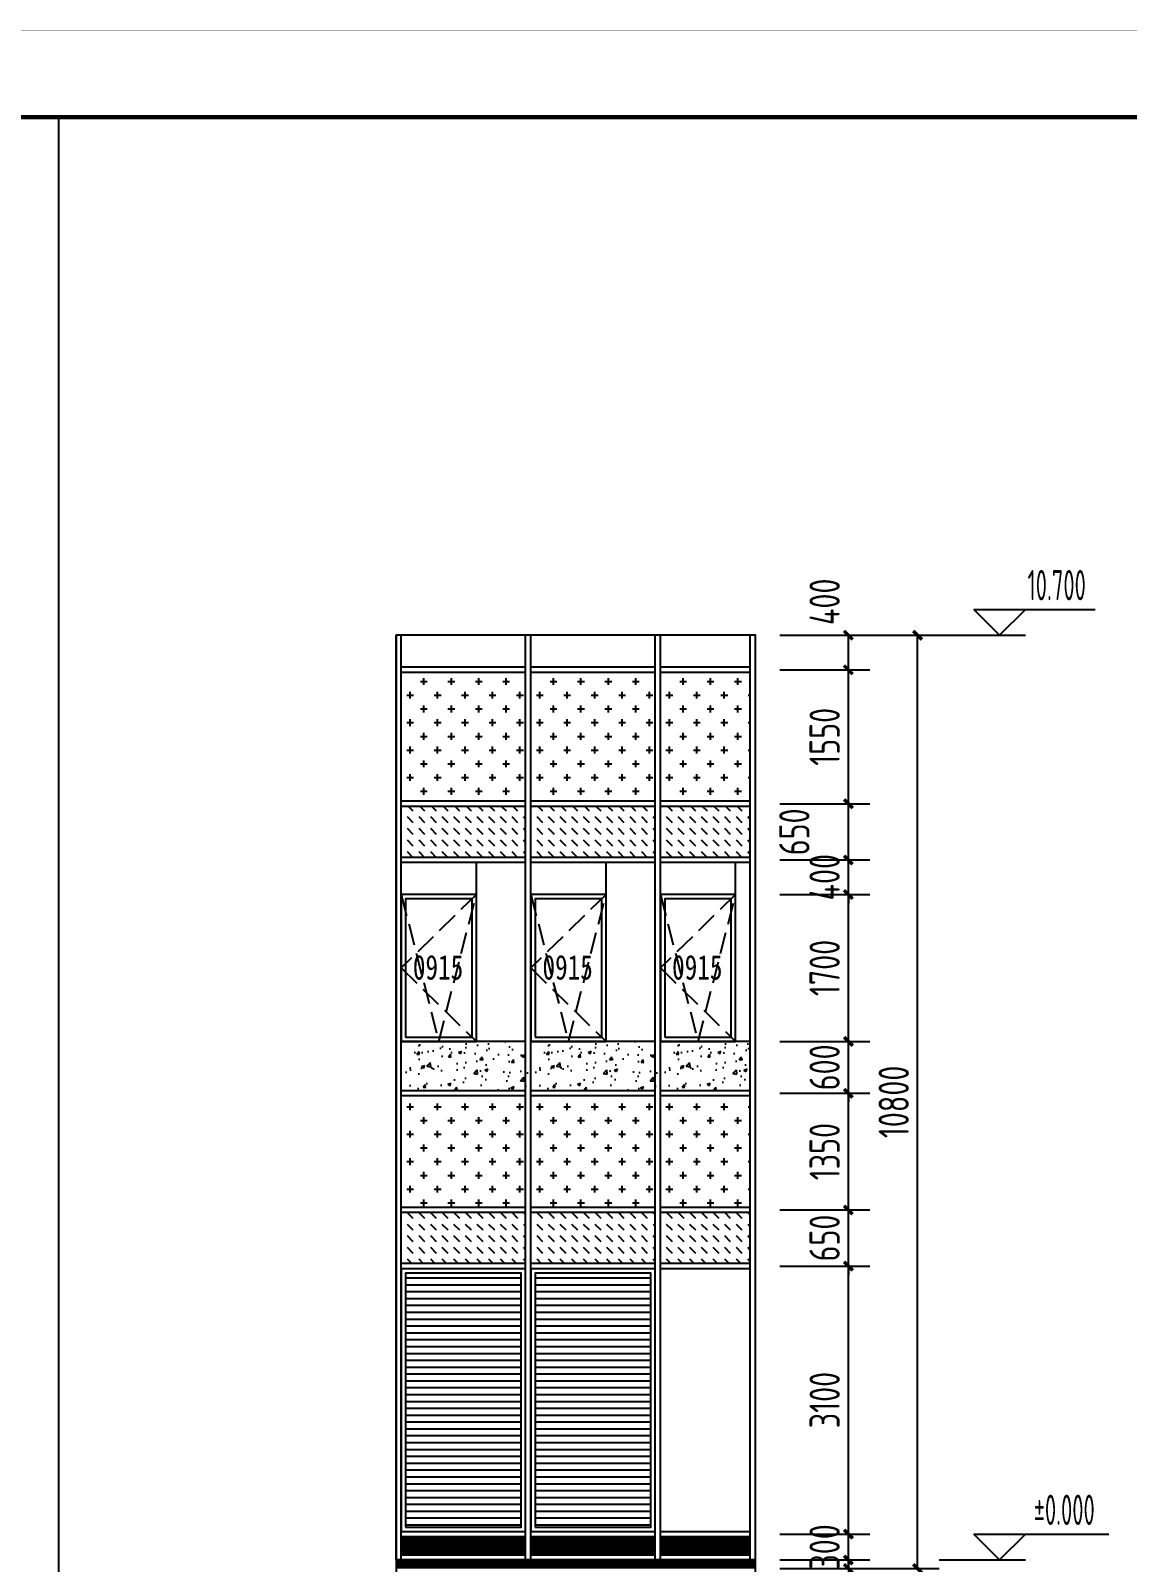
# Model space of a CAD drawing. Extents: x -280168 to 205214, y -148835 to -64913.
# Drawn here: x -217887 to -205194, y -107154 to -89430 of the extents above; entities that cross this region are included whole.
import ezdxf

# ---------------------------------------------------------------- set-up
doc = ezdxf.new("R2010")
doc.units = 0
doc.header["$LTSCALE"] = 1000
doc.header["$MEASUREMENT"] = 0
doc.linetypes.add('DASH', pattern=[0.35, 0.25, -0.1])
for name, color, linetype in [('01-标注_尺寸', 124, 'Continuous'), ('01-标注_标高', 200, 'Continuous'), ('02-TEXT_标注', 130, 'Continuous'), ('05-填充_156', 156, 'Continuous'), ('05-填充_18', 18, 'Continuous'), ('05-填充_天正', 14, 'Continuous'), ('A-0-图名图例', 2, 'Continuous'), ('A-C_玻璃幕墙', 140, 'Continuous'), ('A-C_窗', 140, 'Continuous'), ('E-立面轮廓', 241, 'Continuous')]:
    doc.layers.add(name, color=color, linetype=linetype)
doc.layers.add('04-不打印_辅助线', color=165, linetype='Continuous', plot=False)
doc.styles.add('_TCH_DIM', font='ros1.shx', dxfattribs={"width": 0.75, "bigfont": 'jd.shx'})
doc.styles.add('_TCH_DIM_T3', font='ros1.shx', dxfattribs={"width": 0.85, "bigfont": 'jd.shx'})
doc.styles.get("Standard").update_dxf_attribs({"font": 'STXIHEI_0.TTF', "width": 0.75})
doc.dimstyles.new('_TCH_ARCH&&100', dxfattribs={"dimtxt": 350, "dimasz": 100, "dimexe": 250, "dimexo": 300, "dimgap": 100, "dimtad": 1, "dimdec": 0, "dimzin": 0, "dimdsep": 46, "dimtxsty": '_TCH_DIM_T3', "dimblk": 'ARCHTICK', "dimcen": 0.09, "dimclrt": 7, "dimazin": 2, "dimtfac": 1, "dimtdec": 0, "dimtix": 1, "dimtmove": 2, "dimatfit": 3, "dimfxl": 0, "dimtolj": 1, "dimtzin": 0, "dimarcsym": 0})
pattern_1 = [(0, (-5412.7, 190058.76), (158.75, 158.75), [79.375, -238.125]), (90, (-5373, 190019.08), (-158.75, 158.75), [79.375, -238.125])]
pattern_2 = [(315, (-5412.69, 195668.76), (134.703842, -3e-14), [95.25, -95.25])]
pattern_3 = [(0, (-3912.7, 190058.76), (158.75, 158.75), [79.375, -238.125]), (90, (-3873, 190019.08), (-158.75, 158.75), [79.375, -238.125])]
pattern_4 = [(315, (-3912.69, 195668.76), (134.703842, -3e-14), [95.25, -95.25])]
pattern_5 = [(0, (-2412.7, 190058.76), (158.75, 158.75), [79.375, -238.125]), (90, (-2373, 190019.08), (-158.75, 158.75), [79.375, -238.125])]
pattern_6 = [(315, (-2412.69, 195668.76), (134.703842, -3e-14), [95.25, -95.25])]

# ---------------------------------------------------------------- blocks, each defined once
blk = doc.blocks.new('图框-A1')
for points, const_width in [([(0, 0), (841, 0), (841, 594), (0, 594)], 0.05), ([(766, 584), (25, 584), (25, 10), (766, 10)], 0.5)]:
    blk.add_lwpolyline(points, close=True, dxfattribs=dict(const_width=const_width))
blk = doc.blocks.new('A$C145657A9')
for points in [[(15, -2075), (885, -2075), (885, -375), (15, -375)], [(65, -2025), (835, -2025), (835, -425), (65, -425)]]:
    blk.add_lwpolyline(points, close=True)
at = {"linetype": 'DASH'}
for points in [[(15, -375), (450, -2075), (885, -375)], [(885, -375), (15, -1225), (885, -2075)]]:
    blk.add_lwpolyline(points, dxfattribs=at)
at = {"layer": '04-不打印_辅助线', "width": 0.75}
blk.add_text('0915', height=285.4, dxfattribs=at).set_placement((150, -1359))
blk = doc.blocks.new('*U665')
h = blk.add_hatch()
h.set_pattern_fill('ANSI31', color=256, scale=50, angle=315)
h.set_pattern_definition([(0, (-50730, 328572.65), (2e-14, 79.375), [])])
h.paths.add_polyline_path([(50, 100), (1390, 100), (1390, 3040), (50, 3040)])
for points in [[(0, 50), (1440, 50), (1440, 3090), (0, 3090)], [(50, 100), (1390, 100), (1390, 3040), (50, 3040)]]:
    blk.add_lwpolyline(points, close=True)
blk = doc.blocks.new('_ArchTick')
at = {"color": 0, "linetype": 'ByBlock', "const_width": 0.4}
blk.add_lwpolyline([(-0.5, -0.5), (0.5, 0.5)], dxfattribs=at)
blk = doc.blocks.new('*D1255')
at = {"layer": '01-标注_尺寸', "color": 0, "lineweight": -2, "transparency": 16777216}
for p, q in [((-209145, -96426), (-207373, -96426)), ((-207623, -107226), (-207623, -96426)), ((-209145, -107226), (-207373, -107226))]:
    blk.add_line(p, q, dxfattribs=at)
at = {"layer": 'Defpoints', "color": 0, "transparency": 16777216}
for p in [(-209445, -96426), (-207623, -96426), (-209445, -107226)]:
    blk.add_point(p, dxfattribs=at)
at = {"layer": '01-标注_尺寸', "color": 0, "lineweight": -2, "transparency": 16777216, "xscale": 100, "yscale": 100, "zscale": 100}
for p, rotation in [((-207623, -96426), 90), ((-207623, -107226), 270)]:
    blk.add_blockref('_ArchTick', p, dxfattribs=dict(at, rotation=rotation))
at = {"layer": '01-标注_尺寸', "color": 7, "transparency": 16777216, "insert": (-207898, -101826), "char_height": 350, "attachment_point": 5, "rotation": 90, "style": '_TCH_DIM_T3'}
blk.add_mtext('\\A1;10800', dxfattribs=at)
blk = doc.blocks.new('*D1256')
at = {"layer": '01-标注_尺寸', "color": 0, "lineweight": -2, "transparency": 16777216}
for p, q in [((-208423, -107126), (-208423, -107026)), ((-209216, -107126), (-208173, -107126)), ((-209216, -107226), (-208173, -107226)), ((-208423, -107226), (-208423, -107126)), ((-208423, -107226), (-208423, -107326))]:
    blk.add_line(p, q, dxfattribs=at)
at = {"layer": 'Defpoints', "color": 0, "transparency": 16777216}
for p in [(-209516, -107126), (-209516, -107226), (-208423, -107126)]:
    blk.add_point(p, dxfattribs=at)
at = {"layer": '01-标注_尺寸', "color": 0, "lineweight": -2, "transparency": 16777216, "xscale": 100, "yscale": 100, "zscale": 100}
for p, rotation in [((-208423, -107126), 270), ((-208423, -107226), 90)]:
    blk.add_blockref('_ArchTick', p, dxfattribs=dict(at, rotation=rotation))
at = {"layer": '01-标注_尺寸', "color": 7, "transparency": 16777216, "insert": (-208698, -107592), "char_height": 350, "attachment_point": 5, "rotation": 90, "style": '_TCH_DIM_T3'}
blk.add_mtext('\\A1;100', dxfattribs=at)
blk = doc.blocks.new('*D1257')
at = {"layer": '01-标注_尺寸', "color": 0, "lineweight": -2, "transparency": 16777216}
for p, q in [((-209216, -106826), (-208173, -106826)), ((-208423, -106826), (-208423, -106726)), ((-208423, -107126), (-208423, -106826)), ((-209216, -107126), (-208173, -107126)), ((-208423, -107126), (-208423, -107226))]:
    blk.add_line(p, q, dxfattribs=at)
at = {"layer": 'Defpoints', "color": 0, "transparency": 16777216}
for p in [(-209516, -106826), (-208423, -106826), (-209516, -107126)]:
    blk.add_point(p, dxfattribs=at)
at = {"layer": '01-标注_尺寸', "color": 0, "lineweight": -2, "transparency": 16777216, "xscale": 100, "yscale": 100, "zscale": 100}
for p, rotation in [((-208423, -106826), 270), ((-208423, -107126), 90)]:
    blk.add_blockref('_ArchTick', p, dxfattribs=dict(at, rotation=rotation))
at = {"layer": '01-标注_尺寸', "color": 7, "transparency": 16777216, "insert": (-208698, -106976), "char_height": 350, "attachment_point": 5, "rotation": 90, "style": '_TCH_DIM_T3'}
blk.add_mtext('\\A1;300', dxfattribs=at)
blk = doc.blocks.new('*D1258')
at = {"layer": '01-标注_尺寸', "color": 0, "lineweight": -2, "transparency": 16777216}
for p, q in [((-209216, -103726), (-208173, -103726)), ((-208423, -106826), (-208423, -103726)), ((-209216, -106826), (-208173, -106826))]:
    blk.add_line(p, q, dxfattribs=at)
at = {"layer": 'Defpoints', "color": 0, "transparency": 16777216}
for p in [(-209516, -103726), (-208423, -103726), (-209516, -106826)]:
    blk.add_point(p, dxfattribs=at)
at = {"layer": '01-标注_尺寸', "color": 0, "lineweight": -2, "transparency": 16777216, "xscale": 100, "yscale": 100, "zscale": 100}
for p, rotation in [((-208423, -103726), 90), ((-208423, -106826), 270)]:
    blk.add_blockref('_ArchTick', p, dxfattribs=dict(at, rotation=rotation))
at = {"layer": '01-标注_尺寸', "color": 7, "transparency": 16777216, "insert": (-208698, -105276), "char_height": 350, "attachment_point": 5, "rotation": 90, "style": '_TCH_DIM_T3'}
blk.add_mtext('\\A1;3100', dxfattribs=at)
blk = doc.blocks.new('*D1259')
at = {"layer": '01-标注_尺寸', "color": 0, "lineweight": -2, "transparency": 16777216}
for p, q in [((-208423, -103076), (-208423, -102976)), ((-209216, -103076), (-208173, -103076)), ((-208423, -103726), (-208423, -103076)), ((-209216, -103726), (-208173, -103726)), ((-208423, -103726), (-208423, -103826))]:
    blk.add_line(p, q, dxfattribs=at)
at = {"layer": 'Defpoints', "color": 0, "transparency": 16777216}
for p in [(-209516, -103076), (-208423, -103076), (-209516, -103726)]:
    blk.add_point(p, dxfattribs=at)
at = {"layer": '01-标注_尺寸', "color": 0, "lineweight": -2, "transparency": 16777216, "xscale": 100, "yscale": 100, "zscale": 100}
for p, rotation in [((-208423, -103076), 270), ((-208423, -103726), 90)]:
    blk.add_blockref('_ArchTick', p, dxfattribs=dict(at, rotation=rotation))
at = {"layer": '01-标注_尺寸', "color": 7, "transparency": 16777216, "insert": (-208698, -103401), "char_height": 350, "attachment_point": 5, "rotation": 90, "style": '_TCH_DIM_T3'}
blk.add_mtext('\\A1;650', dxfattribs=at)
blk = doc.blocks.new('*D1260')
at = {"layer": '01-标注_尺寸', "color": 0, "lineweight": -2, "transparency": 16777216}
for p, q in [((-209216, -101726), (-208173, -101726)), ((-208423, -103076), (-208423, -101726)), ((-209216, -103076), (-208173, -103076))]:
    blk.add_line(p, q, dxfattribs=at)
at = {"layer": 'Defpoints', "color": 0, "transparency": 16777216}
for p in [(-209516, -101726), (-208423, -101726), (-209516, -103076)]:
    blk.add_point(p, dxfattribs=at)
at = {"layer": '01-标注_尺寸', "color": 0, "lineweight": -2, "transparency": 16777216, "xscale": 100, "yscale": 100, "zscale": 100}
for p, rotation in [((-208423, -101726), 90), ((-208423, -103076), 270)]:
    blk.add_blockref('_ArchTick', p, dxfattribs=dict(at, rotation=rotation))
at = {"layer": '01-标注_尺寸', "color": 7, "transparency": 16777216, "insert": (-208698, -102401), "char_height": 350, "attachment_point": 5, "rotation": 90, "style": '_TCH_DIM_T3'}
blk.add_mtext('\\A1;1350', dxfattribs=at)
blk = doc.blocks.new('*D1261')
at = {"layer": '01-标注_尺寸', "color": 0, "lineweight": -2, "transparency": 16777216}
for p, q in [((-208423, -101126), (-208423, -101026)), ((-209216, -101126), (-208173, -101126)), ((-208423, -101726), (-208423, -101126)), ((-209216, -101726), (-208173, -101726)), ((-208423, -101726), (-208423, -101826))]:
    blk.add_line(p, q, dxfattribs=at)
at = {"layer": 'Defpoints', "color": 0, "transparency": 16777216}
for p in [(-209516, -101126), (-208423, -101126), (-209516, -101726)]:
    blk.add_point(p, dxfattribs=at)
at = {"layer": '01-标注_尺寸', "color": 0, "lineweight": -2, "transparency": 16777216, "xscale": 100, "yscale": 100, "zscale": 100}
for p, rotation in [((-208423, -101126), 270), ((-208423, -101726), 90)]:
    blk.add_blockref('_ArchTick', p, dxfattribs=dict(at, rotation=rotation))
at = {"layer": '01-标注_尺寸', "color": 7, "transparency": 16777216, "insert": (-208698, -101426), "char_height": 350, "attachment_point": 5, "rotation": 90, "style": '_TCH_DIM_T3'}
blk.add_mtext('\\A1;600', dxfattribs=at)
blk = doc.blocks.new('*D1262')
at = {"layer": '01-标注_尺寸', "color": 0, "lineweight": -2, "transparency": 16777216}
for p, q in [((-209216, -99426), (-208173, -99426)), ((-208423, -101126), (-208423, -99426)), ((-209216, -101126), (-208173, -101126))]:
    blk.add_line(p, q, dxfattribs=at)
at = {"layer": 'Defpoints', "color": 0, "transparency": 16777216}
for p in [(-209516, -99426), (-208423, -99426), (-209516, -101126)]:
    blk.add_point(p, dxfattribs=at)
at = {"layer": '01-标注_尺寸', "color": 0, "lineweight": -2, "transparency": 16777216, "xscale": 100, "yscale": 100, "zscale": 100}
for p, rotation in [((-208423, -99426), 90), ((-208423, -101126), 270)]:
    blk.add_blockref('_ArchTick', p, dxfattribs=dict(at, rotation=rotation))
at = {"layer": '01-标注_尺寸', "color": 7, "transparency": 16777216, "insert": (-208698, -100276), "char_height": 350, "attachment_point": 5, "rotation": 90, "style": '_TCH_DIM_T3'}
blk.add_mtext('\\A1;1700', dxfattribs=at)
blk = doc.blocks.new('*D1263')
at = {"layer": '01-标注_尺寸', "color": 0, "lineweight": -2, "transparency": 16777216}
for p, q in [((-209216, -99026), (-208173, -99026)), ((-208423, -99026), (-208423, -98926)), ((-208423, -99426), (-208423, -99026)), ((-209216, -99426), (-208173, -99426)), ((-208423, -99426), (-208423, -99526))]:
    blk.add_line(p, q, dxfattribs=at)
at = {"layer": 'Defpoints', "color": 0, "transparency": 16777216}
for p in [(-209516, -99026), (-208423, -99026), (-209516, -99426)]:
    blk.add_point(p, dxfattribs=at)
at = {"layer": '01-标注_尺寸', "color": 0, "lineweight": -2, "transparency": 16777216, "xscale": 100, "yscale": 100, "zscale": 100}
for p, rotation in [((-208423, -99026), 270), ((-208423, -99426), 90)]:
    blk.add_blockref('_ArchTick', p, dxfattribs=dict(at, rotation=rotation))
at = {"layer": '01-标注_尺寸', "color": 7, "transparency": 16777216, "insert": (-208698, -99226), "char_height": 350, "attachment_point": 5, "rotation": 90, "style": '_TCH_DIM_T3'}
blk.add_mtext('\\A1;400', dxfattribs=at)
blk = doc.blocks.new('*D1264')
at = {"layer": '01-标注_尺寸', "color": 0, "lineweight": -2, "transparency": 16777216}
for p, q in [((-209216, -98376), (-208173, -98376)), ((-208423, -99026), (-208423, -98376)), ((-209216, -99026), (-208173, -99026))]:
    blk.add_line(p, q, dxfattribs=at)
at = {"layer": 'Defpoints', "color": 0, "transparency": 16777216}
for p in [(-209516, -98376), (-208423, -98376), (-209516, -99026)]:
    blk.add_point(p, dxfattribs=at)
at = {"layer": '01-标注_尺寸', "color": 0, "lineweight": -2, "transparency": 16777216, "xscale": 100, "yscale": 100, "zscale": 100}
for p, rotation in [((-208423, -98376), 90), ((-208423, -99026), 270)]:
    blk.add_blockref('_ArchTick', p, dxfattribs=dict(at, rotation=rotation))
at = {"layer": '01-标注_尺寸', "color": 7, "transparency": 16777216, "insert": (-209048, -98701), "char_height": 350, "attachment_point": 5, "rotation": 90, "style": '_TCH_DIM_T3'}
blk.add_mtext('\\A1;650', dxfattribs=at)
blk = doc.blocks.new('*D1265')
at = {"layer": '01-标注_尺寸', "color": 0, "lineweight": -2, "transparency": 16777216}
for p, q in [((-209216, -96826), (-208173, -96826)), ((-208423, -98376), (-208423, -96826)), ((-209216, -98376), (-208173, -98376))]:
    blk.add_line(p, q, dxfattribs=at)
at = {"layer": 'Defpoints', "color": 0, "transparency": 16777216}
for p in [(-209516, -96826), (-208423, -96826), (-209516, -98376)]:
    blk.add_point(p, dxfattribs=at)
at = {"layer": '01-标注_尺寸', "color": 0, "lineweight": -2, "transparency": 16777216, "xscale": 100, "yscale": 100, "zscale": 100}
for p, rotation in [((-208423, -96826), 90), ((-208423, -98376), 270)]:
    blk.add_blockref('_ArchTick', p, dxfattribs=dict(at, rotation=rotation))
at = {"layer": '01-标注_尺寸', "color": 7, "transparency": 16777216, "insert": (-208698, -97601), "char_height": 350, "attachment_point": 5, "rotation": 90, "style": '_TCH_DIM_T3'}
blk.add_mtext('\\A1;1550', dxfattribs=at)
blk = doc.blocks.new('*D1266')
at = {"layer": '01-标注_尺寸', "color": 0, "lineweight": -2, "transparency": 16777216}
for p, q in [((-209216, -96426), (-208173, -96426)), ((-208423, -96826), (-208423, -96426)), ((-209216, -96826), (-208173, -96826))]:
    blk.add_line(p, q, dxfattribs=at)
at = {"layer": 'Defpoints', "color": 0, "transparency": 16777216}
for p in [(-209516, -96426), (-208423, -96426), (-209516, -96826)]:
    blk.add_point(p, dxfattribs=at)
at = {"layer": '01-标注_尺寸', "color": 0, "lineweight": -2, "transparency": 16777216, "xscale": 100, "yscale": 100, "zscale": 100}
for p, rotation in [((-208423, -96426), 90), ((-208423, -96826), 270)]:
    blk.add_blockref('_ArchTick', p, dxfattribs=dict(at, rotation=rotation))
at = {"layer": '01-标注_尺寸', "color": 7, "transparency": 16777216, "insert": (-208698, -96039), "char_height": 350, "attachment_point": 5, "rotation": 90, "style": '_TCH_DIM_T3'}
blk.add_mtext('\\A1;400', dxfattribs=at)

msp = doc.modelspace()

# ---------------------------------------------------------------- hatches: boundary and pattern name
at = {"layer": '05-填充_156'}
h = msp.add_hatch(dxfattribs=at)
h.set_pattern_fill('CROSS', color=136, scale=100)
h.set_pattern_definition(pattern_1)
h.paths.add_polyline_path([(-212157.8, -96856.2), (-213555.8, -96856.2), (-213555.8, -98346.2), (-212157.8, -98346.2)])
h = msp.add_hatch(dxfattribs=at)
h.set_pattern_fill('CROSS', color=136, scale=100)
h.set_pattern_definition(pattern_3)
h.paths.add_polyline_path([(-210657.8, -96856.2), (-212055.8, -96856.2), (-212055.8, -98346.2), (-210657.8, -98346.2)])
h = msp.add_hatch(dxfattribs=at)
h.set_pattern_fill('CROSS', color=136, scale=100)
h.set_pattern_definition(pattern_5)
h.paths.add_polyline_path([(-209557.8, -98346.2), (-209557.8, -96856.2), (-210555.8, -96856.2), (-210555.8, -98346.2)])
h = msp.add_hatch(dxfattribs=at)
h.set_pattern_fill('DASH', color=256, scale=100, angle=315)
h.set_pattern_definition(pattern_2)
h.paths.add_polyline_path([(-212157.8, -98996.2), (-212157.8, -98406.2), (-213555.8, -98406.2), (-213555.8, -98996.2)])
h = msp.add_hatch(dxfattribs=at)
h.set_pattern_fill('DASH', color=256, scale=100, angle=315)
h.set_pattern_definition(pattern_4)
h.paths.add_polyline_path([(-210657.8, -98996.2), (-210657.8, -98406.2), (-212055.8, -98406.2), (-212055.8, -98996.2)])
h = msp.add_hatch(dxfattribs=at)
h.set_pattern_fill('DASH', color=256, scale=100, angle=315)
h.set_pattern_definition(pattern_6)
h.paths.add_polyline_path([(-209557.8, -98996.2), (-209557.8, -98406.2), (-210555.8, -98406.2), (-210555.8, -98996.2)])
h = msp.add_hatch(dxfattribs=at)
h.set_pattern_fill('CROSS', color=136, scale=100)
h.set_pattern_definition(pattern_1)
h.paths.add_polyline_path([(-212157.8, -103046.2), (-212157.8, -101756.2), (-213555.8, -101756.2), (-213555.8, -103046.2)])
h = msp.add_hatch(dxfattribs=at)
h.set_pattern_fill('CROSS', color=136, scale=100)
h.set_pattern_definition(pattern_3)
h.paths.add_polyline_path([(-210657.8, -103046.2), (-210657.8, -101756.2), (-212055.8, -101756.2), (-212055.8, -103046.2)])
h = msp.add_hatch(dxfattribs=at)
h.set_pattern_fill('CROSS', color=136, scale=100)
h.set_pattern_definition(pattern_5)
h.paths.add_polyline_path([(-209557.8, -103046.2), (-209557.8, -101756.2), (-210555.8, -101756.2), (-210555.8, -103046.2)])
h = msp.add_hatch(dxfattribs=at)
h.set_pattern_fill('DASH', color=256, scale=100, angle=315)
h.set_pattern_definition(pattern_2)
h.paths.add_polyline_path([(-212157.8, -103696.2), (-212157.8, -103106.2), (-213555.8, -103106.2), (-213555.8, -103696.2)])
h = msp.add_hatch(dxfattribs=at)
h.set_pattern_fill('DASH', color=256, scale=100, angle=315)
h.set_pattern_definition(pattern_4)
h.paths.add_polyline_path([(-210657.8, -103696.2), (-210657.8, -103106.2), (-212055.8, -103106.2), (-212055.8, -103696.2)])
h = msp.add_hatch(dxfattribs=at)
h.set_pattern_fill('DASH', color=256, scale=100, angle=315)
h.set_pattern_definition(pattern_6)
h.paths.add_polyline_path([(-209557.8, -103696.2), (-209557.8, -103106.2), (-210555.8, -103106.2), (-210555.8, -103696.2)])
at = {"layer": '05-填充_天正'}
h = msp.add_hatch(dxfattribs=at)
h.set_pattern_fill('AR-CONC', color=256, scale=200)
h.set_pattern_definition([(50, (-5412.7, 193693.76), (364.36934, -31.87817), [38.1, -419.1]), (355, (-5412.7, 193693.76), (-70.48565, 382.1133), [30.48, -335.28]), (100.451, (-5382.33, 193691.1), (293.885, 350.23338), [32.38, -356.18]), (46.1842, (-5412.7, 193795.36), (542.1581, -84.08466), [57.15, -628.65]), (96.6356, (-5367.5, 193788.36), (474.8085, 494.8511), [48.57, -534.27]), (351.184, (-5412.7, 193795.36), (474.8092, 494.8502), [45.72, -502.92]), (21, (-5361.9, 193769.96), (303.22976, -204.53104), [38.1, -419.1]), (326, (-5361.9, 193769.96), (123.60406, 368.37593), [30.48, -335.28]), (71.4514, (-5336.62, 193752.92), (426.83298, 163.8457), [32.38, -356.18]), (37.5, (-5412.69, 193693.76), (6.177207, 169.11008), [0, -331.216, 0, -340.36, 0, -336.55]), (7.5, (-5412.7, 193693.76), (133.639325, 200.36115), [0, -194.056, 0, -323.596, 0, -128.27]), (327.5, (-5525.98, 193693.76), (271.18119, -11.45749), [0, -127, 0, -396.24, 0, -525.78]), (317.5, (-5576.78, 193693.76), (296.25836, 50.85298), [0, -165.1, 0, -263.144, 0, -373.38])])
h.paths.add_polyline_path([(-212127.8, -101696.2), (-212127.8, -101126.2), (-213555.8, -101126.2), (-213555.8, -101696.2)])
h = msp.add_hatch(dxfattribs=at)
h.set_pattern_fill('AR-CONC', color=256, scale=200)
h.set_pattern_definition([(50, (-3912.7, 193693.76), (364.36934, -31.87817), [38.1, -419.1]), (355, (-3912.7, 193693.76), (-70.48565, 382.1133), [30.48, -335.28]), (100.451, (-3882.33, 193691.1), (293.885, 350.23338), [32.38, -356.18]), (46.1842, (-3912.7, 193795.36), (542.1581, -84.08466), [57.15, -628.65]), (96.6356, (-3867.5, 193788.36), (474.8085, 494.8511), [48.57, -534.27]), (351.184, (-3912.7, 193795.36), (474.8092, 494.8502), [45.72, -502.92]), (21, (-3861.9, 193769.96), (303.22976, -204.53104), [38.1, -419.1]), (326, (-3861.9, 193769.96), (123.60406, 368.37593), [30.48, -335.28]), (71.4514, (-3836.62, 193752.92), (426.83298, 163.8457), [32.38, -356.18]), (37.5, (-3912.69, 193693.76), (6.177207, 169.11008), [0, -331.216, 0, -340.36, 0, -336.55]), (7.5, (-3912.7, 193693.76), (133.639325, 200.36115), [0, -194.056, 0, -323.596, 0, -128.27]), (327.5, (-4025.98, 193693.76), (271.18119, -11.45749), [0, -127, 0, -396.24, 0, -525.78]), (317.5, (-4076.78, 193693.76), (296.25836, 50.85298), [0, -165.1, 0, -263.144, 0, -373.38])])
h.paths.add_polyline_path([(-210627.8, -101696.2), (-210627.8, -101126.2), (-212055.8, -101126.2), (-212055.8, -101696.2)])
h = msp.add_hatch(dxfattribs=at)
h.set_pattern_fill('AR-CONC', color=256, scale=200)
h.set_pattern_definition([(50, (-2412.7, 193693.76), (364.36934, -31.87817), [38.1, -419.1]), (355, (-2412.7, 193693.76), (-70.48565, 382.1133), [30.48, -335.28]), (100.451, (-2382.33, 193691.1), (293.885, 350.23338), [32.38, -356.18]), (46.1842, (-2412.7, 193795.36), (542.1581, -84.08466), [57.15, -628.65]), (96.6356, (-2367.5, 193788.36), (474.8085, 494.8511), [48.57, -534.27]), (351.184, (-2412.7, 193795.36), (474.8092, 494.8502), [45.72, -502.92]), (21, (-2361.9, 193769.96), (303.22976, -204.53104), [38.1, -419.1]), (326, (-2361.9, 193769.96), (123.60406, 368.37593), [30.48, -335.28]), (71.4514, (-2336.62, 193752.92), (426.83298, 163.8457), [32.38, -356.18]), (37.5, (-2412.69, 193693.76), (6.177207, 169.11008), [0, -331.216, 0, -340.36, 0, -336.55]), (7.5, (-2412.7, 193693.76), (133.639325, 200.36115), [0, -194.056, 0, -323.596, 0, -128.27]), (327.5, (-2525.98, 193693.76), (271.18119, -11.45749), [0, -127, 0, -396.24, 0, -525.78]), (317.5, (-2576.78, 193693.76), (296.25836, 50.85298), [0, -165.1, 0, -263.144, 0, -373.38])])
h.paths.add_polyline_path([(-209557.8, -101696.2), (-209557.8, -101126.2), (-210555.8, -101126.2), (-210555.8, -101696.2)])

# ---------------------------------------------------------------- linework, layer by layer
at = {"layer": '01-标注_标高'}
for p, q in [((-206672.6, -96426.2), (-206972.6, -96126.2)), ((-206972.6, -96126.2), (-205568.6, -96126.2)), ((-206672.6, -96426.2), (-206372.6, -96126.2)), ((-207372.6, -96426.2), (-206372.6, -96426.2)), ((-206672.6, -107126.2), (-206972.6, -106826.2)), ((-206972.6, -106826.2), (-205407.6, -106826.2)), ((-206672.6, -107126.2), (-206372.6, -106826.2)), ((-207372.6, -107126.2), (-206372.6, -107126.2))]:
    msp.add_line(p, q, dxfattribs=at)
at = {"layer": '05-填充_18'}
for points, const_width in [([(-213597.8, -106961.2), (-212157.8, -106961.2)], 210), ([(-212097.8, -106961.2), (-210657.8, -106961.2)], 210), ([(-210597.8, -106961.2), (-209557.8, -106961.2)], 210), ([(-209497.8, -107176.2), (-213657.8, -107176.2)], 100)]:
    msp.add_lwpolyline(points, dxfattribs=dict(at, const_width=const_width))
at = {"layer": 'A-0-图名图例'}
for p, q in [((-247465.1, -90432.1), (-203565.1, -90432.1)), ((-217565.1, -90432.1), (-217565.1, -114432.3))]:
    msp.add_line(p, q, dxfattribs=at)
at = {"layer": 'A-C_玻璃幕墙'}
for p, q in [((-213657.8, -107126.2), (-213657.8, -96426.2)), ((-213597.8, -107126.2), (-213597.8, -96426.2)), ((-212157.8, -107126.2), (-212157.8, -96426.2)), ((-212097.8, -107126.2), (-212097.8, -96426.2)), ((-210657.8, -107126.2), (-210657.8, -96426.2)), ((-210597.8, -107126.2), (-210597.8, -96426.2)), ((-209557.8, -107126.2), (-209557.8, -96426.2)), ((-209497.8, -107126.2), (-209497.8, -96426.2)), ((-212157.8, -96796.2), (-213597.8, -96796.2)), ((-212157.8, -96856.2), (-213597.8, -96856.2)), ((-210657.8, -96796.2), (-212097.8, -96796.2)), ((-210657.8, -96856.2), (-212097.8, -96856.2)), ((-209557.8, -96796.2), (-210597.8, -96796.2)), ((-209557.8, -96856.2), (-210597.8, -96856.2)), ((-212157.8, -98346.2), (-213597.8, -98346.2)), ((-210657.8, -98346.2), (-212097.8, -98346.2)), ((-209557.8, -98346.2), (-210597.8, -98346.2)), ((-212157.8, -98406.2), (-213597.8, -98406.2)), ((-210657.8, -98406.2), (-212097.8, -98406.2)), ((-209557.8, -98406.2), (-210597.8, -98406.2)), ((-212157.8, -98996.2), (-213597.8, -98996.2)), ((-212157.8, -99056.2), (-213597.8, -99056.2)), ((-210657.8, -98996.2), (-212097.8, -98996.2)), ((-210657.8, -99056.2), (-212097.8, -99056.2)), ((-209557.8, -98996.2), (-210597.8, -98996.2)), ((-209557.8, -99056.2), (-210597.8, -99056.2)), ((-212157.8, -101126.2), (-213597.8, -101126.2)), ((-210657.8, -101126.2), (-212097.8, -101126.2)), ((-209557.8, -101126.2), (-210597.8, -101126.2)), ((-212157.8, -101696.2), (-213597.8, -101696.2)), ((-210657.8, -101696.2), (-212097.8, -101696.2)), ((-209557.8, -101696.2), (-210597.8, -101696.2)), ((-212157.8, -101756.2), (-213597.8, -101756.2)), ((-210657.8, -101756.2), (-212097.8, -101756.2)), ((-209557.8, -101756.2), (-210597.8, -101756.2)), ((-212157.8, -103046.2), (-213597.8, -103046.2)), ((-212157.8, -103106.2), (-213597.8, -103106.2)), ((-210657.8, -103046.2), (-212097.8, -103046.2)), ((-210657.8, -103106.2), (-212097.8, -103106.2)), ((-209557.8, -103046.2), (-210597.8, -103046.2)), ((-209557.8, -103106.2), (-210597.8, -103106.2)), ((-212157.8, -103696.2), (-213597.8, -103696.2)), ((-212157.8, -103756.2), (-213597.8, -103756.2)), ((-210657.8, -103696.2), (-212097.8, -103696.2)), ((-210657.8, -103756.2), (-212097.8, -103756.2)), ((-209557.8, -103696.2), (-210597.8, -103696.2)), ((-209557.8, -103756.2), (-210597.8, -103756.2)), ((-213597.8, -106796.2), (-212157.8, -106796.2)), ((-213597.8, -106856.2), (-212157.8, -106856.2)), ((-212097.8, -106796.2), (-210657.8, -106796.2)), ((-212097.8, -106856.2), (-210657.8, -106856.2)), ((-210597.8, -106796.2), (-209557.8, -106796.2)), ((-210597.8, -106856.2), (-209557.8, -106856.2)), ((-209497.8, -107126.2), (-213657.8, -107126.2)), ((-213597.8, -107066.2), (-212157.8, -107066.2)), ((-213597.8, -107126.2), (-212157.8, -107126.2)), ((-212097.8, -107066.2), (-210657.8, -107066.2)), ((-212097.8, -107126.2), (-210657.8, -107126.2)), ((-210597.8, -107066.2), (-209557.8, -107066.2)), ((-210597.8, -107126.2), (-209557.8, -107126.2))]:
    msp.add_line(p, q, dxfattribs=at)
at = {"layer": 'A-C_窗'}
for p, q in [((-212727.8, -101126.2), (-212727.8, -99056.2)), ((-211227.8, -101126.2), (-211227.8, -99056.2)), ((-209727.8, -101126.2), (-209727.8, -99056.2))]:
    msp.add_line(p, q, dxfattribs=at)
at = {"layer": 'E-立面轮廓'}
msp.add_lwpolyline([(-209497.8, -107276.2), (-209497.8, -96426.2), (-213657.8, -96426.2), (-213657.8, -107276.2)], dxfattribs=at)

# ---------------------------------------------------------------- block references
at = {"xscale": 100, "yscale": 100, "zscale": 100}
msp.add_blockref('图框-A1', (-280165.1, -148832.1), dxfattribs=at)
at = {"layer": 'A-C_玻璃幕墙'}
for p in [(-213597.8, -106846.2), (-212097.8, -106846.2)]:
    msp.add_blockref('*U665', p, dxfattribs=at)
at = {"layer": 'A-C_窗'}
for p in [(-213612.8, -99051.2), (-212112.8, -99051.2), (-210612.8, -99051.2)]:
    msp.add_blockref('A$C145657A9', p, dxfattribs=at)

# ---------------------------------------------------------------- texts
at = {"layer": '02-TEXT_标注', "style": '_TCH_DIM', "width": 0.6375}
for s, p in [('10.700', (-206349.8, -96021.2)), ('%%P0.000', (-206278, -106721.2))]:
    msp.add_text(s, height=350, dxfattribs=at).set_placement(p)

# ---------------------------------------------------------------- dimensions: what is measured, and where the dimension line sits
at = {"layer": '01-标注_尺寸'}
for base, p1, p2, picture, middle in [((-208422.6, -96426.2), (-209516.3, -96826.2), (-209516.3, -96426.2), '*D1266', (-208697.6, -96039.4)), ((-208422.6, -98376.2), (-209516.3, -99026.2), (-209516.3, -98376.2), '*D1264', (-209047.6, -98701.2)), ((-208422.6, -107126.2), (-209516.3, -107226.2), (-209516.3, -107126.2), '*D1256', (-208697.6, -107591.9))]:
    dim = msp.add_linear_dim(base=base, p1=p1, p2=p2, angle=90, dimstyle='_TCH_ARCH&&100', dxfattribs=at)
    dim.commit()
    dim.dimension.update_dxf_attribs({"geometry": picture, "text_midpoint": middle, "dimtype": 161})
for p1, p2, distance, picture, middle in [((-209444.7, -107226.2), (-209444.7, -96426.2), -1822.1, '*D1255', (-207897.6, -101826.2)), ((-209516.3, -98376.2), (-209516.3, -96826.2), -1093.8, '*D1265', (-208697.6, -97601.2)), ((-209516.3, -99426.2), (-209516.3, -99026.2), -1093.8, '*D1263', (-208697.6, -99226.2)), ((-209516.3, -101126.2), (-209516.3, -99426.2), -1093.8, '*D1262', (-208697.6, -100276.2)), ((-209516.3, -101726.2), (-209516.3, -101126.2), -1093.8, '*D1261', (-208697.6, -101426.2)), ((-209516.3, -103076.2), (-209516.3, -101726.2), -1093.8, '*D1260', (-208697.6, -102401.2)), ((-209516.3, -103726.2), (-209516.3, -103076.2), -1093.8, '*D1259', (-208697.6, -103401.2)), ((-209516.3, -106826.2), (-209516.3, -103726.2), -1093.8, '*D1258', (-208697.6, -105276.2)), ((-209516.3, -107126.2), (-209516.3, -106826.2), -1093.8, '*D1257', (-208697.6, -106976.2))]:
    dim = msp.add_aligned_dim(p1=p1, p2=p2, distance=distance, dimstyle='_TCH_ARCH&&100', dxfattribs=at)
    dim.commit()
    dim.dimension.update_dxf_attribs({"geometry": picture, "text_midpoint": middle})

doc.saveas('drawing.dxf')
